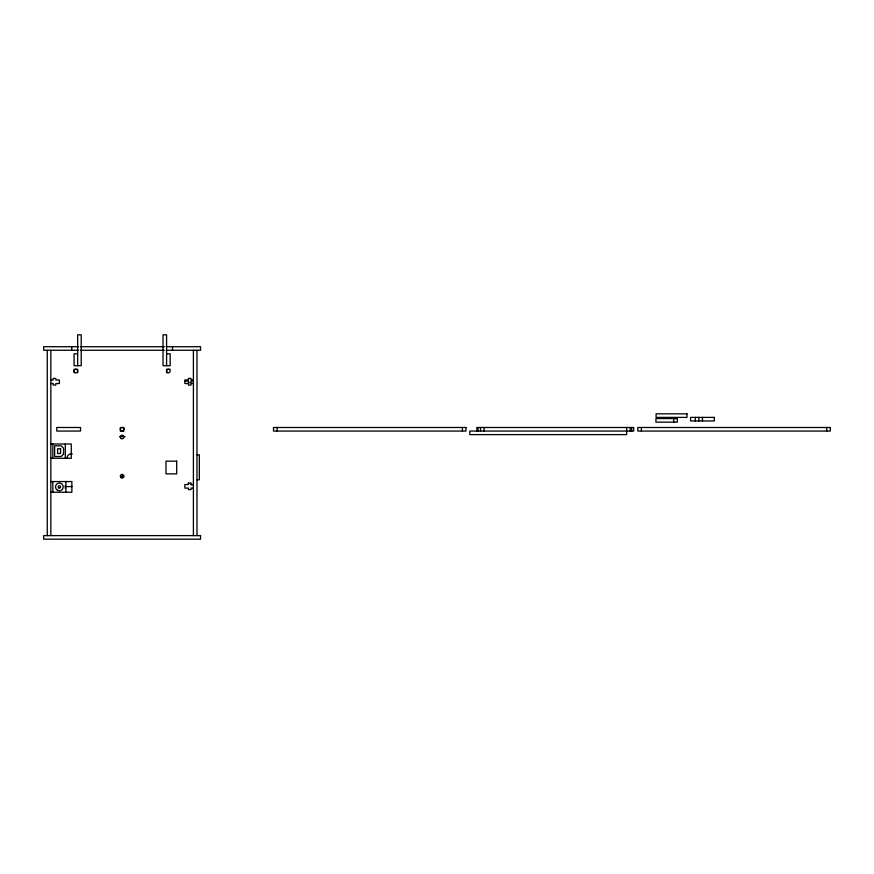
<?xml version="1.0" encoding="UTF-8"?>
<svg xmlns="http://www.w3.org/2000/svg" width="874" height="874" viewBox="0 0 874 874"><rect width="100%" height="100%" fill="white"/><g stroke="black" fill="none" stroke-linecap="round" stroke-linejoin="round"><path stroke-width="1.31" d="M121.355 476.898L122.152 475.86M78.518 346.705L43.7 346.705L43.7 350.266L78.518 350.266M80.517 346.705L164.476 346.705M166.344 346.705L200.539 346.705L200.539 350.266L166.246 350.266M80.703 350.266L164.356 350.266M77.655 353.828L74.082 353.828L74.082 365.714L81.216 365.714L81.216 334.818L77.655 334.818L77.655 365.714M166.584 353.828L170.157 353.828L170.157 365.714L163.023 365.714L163.023 334.818L166.584 334.818L166.584 365.714M170.157 369.276L166.584 369.276L166.584 372.837M50.834 379.972L53.205 379.972L53.205 378.42L55.816 378.42L55.816 379.972L59.388 379.972L59.388 383.533L55.816 383.533L55.816 385.073L53.205 385.073L53.205 383.533L50.834 383.533M193.405 379.972L191.035 379.972L191.035 378.42L188.413 378.42L188.413 379.972L184.851 379.972L184.851 383.533L188.413 383.533L188.413 385.073L191.035 385.073L191.035 383.533L193.405 383.533M184.851 381.042L188.413 381.042L188.413 382.583L191.035 382.583L191.035 381.042L193.405 381.042M121.53 427.495L123.9 427.495L123.9 429.866M123.9 431.057L120.339 431.057L120.339 427.495M119.585 436.618L125.026 436.618M50.834 444.014L71.264 444.014L71.264 458.271L50.834 458.271M196.978 454.819L199.348 454.819L199.348 479.771L196.978 479.771M50.834 481.552L71.865 481.552L71.865 492.248L50.834 492.248M188.413 483.103L191.035 482.983L191.035 484.644L193.405 484.644M191.035 484.524L193.405 484.524M65.43 486.578L71.908 486.578M193.405 488.096L191.035 488.096L191.035 489.637L188.413 489.637L188.413 488.096L184.851 488.096L184.851 484.524L188.413 484.524L188.413 482.983M122.71 475.86L123.496 476.898M826.738 427.495L826.738 431.057M702.445 417.401L702.445 420.962M698.883 417.401L698.883 420.962M695.322 417.401L695.322 420.962M673.734 418.58L673.734 422.153M641.385 427.495L641.385 431.057M631.684 427.495L631.684 431.057M630.198 427.495L630.198 431.057M626.636 427.495L626.636 434.618L469.797 434.618L469.797 431.057L633.694 431.057L633.694 427.495L476.854 427.495L476.854 431.057M484.054 427.495L484.054 431.057M480.492 427.495L480.492 431.057M477.98 427.495L477.98 431.057M462.412 427.495L462.412 431.057M277.058 427.495L277.058 431.057M196.978 350.266L196.978 535.62M193.405 350.266L193.405 535.62M172.528 346.705L172.528 350.266M77.655 372.837L77.655 369.276L74.082 369.276L74.082 372.837M71.712 346.705L71.712 350.266M65.921 481.552L65.921 492.248M65.321 444.014L65.321 458.271M52.844 444.014L52.844 458.271M52.844 481.552L52.844 492.248M50.834 350.266L50.834 535.62M47.262 350.266L47.262 535.62M67.101 458.009A4.162 4.162 0 0 1 72.345 453.988M65.189 485.693A5.517 5.517 0 0 1 65.189 488.107M121.857 476.745C122.579 479.018 123.616 475.139 121.857 476.745M63.54 454.109L61.169 456.49L54.636 456.49L54.636 445.795L61.169 445.795L63.54 448.165L63.54 454.109M686.986 413.828L656.101 413.828L656.101 417.401L686.986 417.401L686.986 413.828M714.331 417.401L690.569 417.401L690.569 420.962L714.331 420.962L714.331 417.401M677.295 418.58L655.915 418.58L655.915 422.153L677.295 422.153L677.295 418.58M80.528 427.495L56.766 427.495L56.766 431.057L80.528 431.057L80.528 427.495M465.973 427.495L273.496 427.495L273.496 431.057L465.973 431.057L465.973 427.495M830.3 427.495L637.823 427.495L637.823 431.057L830.3 431.057L830.3 427.495M60.568 448.766L57.597 448.766L57.597 453.519L60.568 453.519L60.568 448.766M176.69 461.166L165.994 461.166L165.994 473.872L176.69 473.872L176.69 461.166M200.539 535.62L43.7 535.62L43.7 539.182L200.539 539.182L200.539 535.62M121.224 477.75A1.781 1.781 0 0 0 123.9 476.21A1.781 1.781 0 0 0 121.224 474.669A1.781 1.781 0 0 0 121.224 477.75M121.224 438.54A1.781 1.781 0 0 0 123.9 437A1.781 1.781 0 0 0 121.224 435.46A1.781 1.781 0 0 0 121.224 438.54M74.978 372.597A1.781 1.781 0 0 0 77.655 371.057A1.781 1.781 0 0 0 74.978 369.516A1.781 1.781 0 0 0 74.978 372.597M167.48 372.597A1.781 1.781 0 0 0 170.157 371.057A1.781 1.781 0 0 0 167.48 369.516A1.781 1.781 0 0 0 167.48 372.597M121.224 430.816A1.781 1.781 0 0 0 123.9 429.276A1.781 1.781 0 0 0 121.224 427.736A1.781 1.781 0 0 0 121.224 430.816M57.455 490.248A3.857 3.857 0 0 0 63.245 486.905A3.857 3.857 0 0 0 57.455 483.562A3.857 3.857 0 0 0 57.455 490.248M58.787 487.932A1.191 1.191 0 0 0 60.568 486.905A1.191 1.191 0 0 0 58.787 485.878A1.191 1.191 0 0 0 58.787 487.932"/></g></svg>
